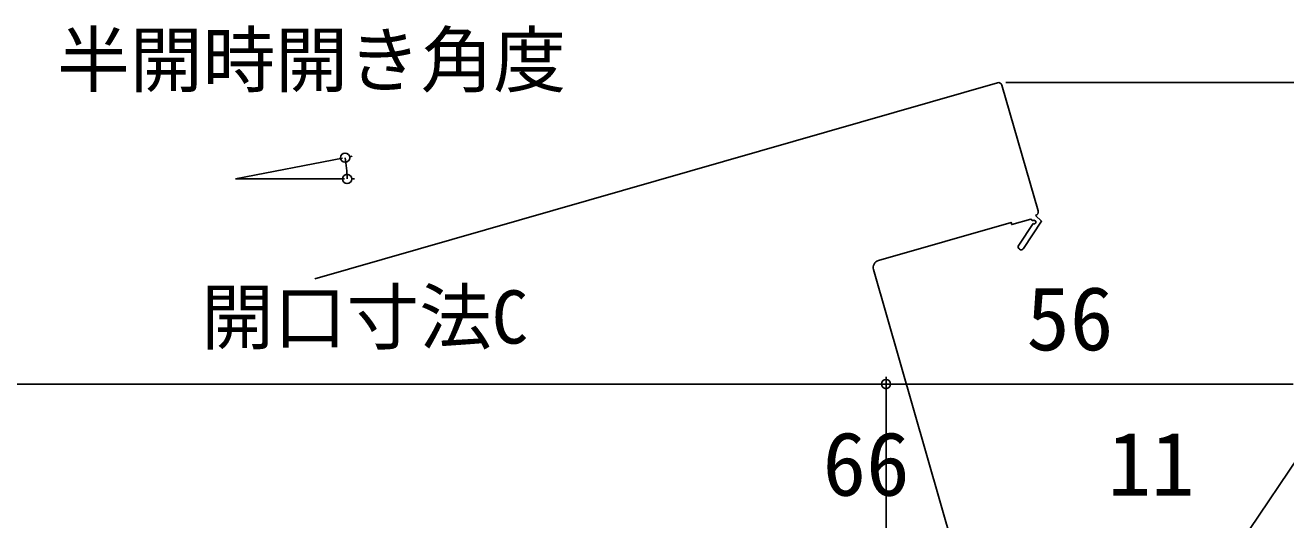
# Model space of a CAD drawing. Units: millimetres, scale not verified. Extents: x -525 to 525, y -783 to 778.
# Drawn here: x 0.6 to 174, y -413.4 to -345.3 of the extents above; entities that cross this region are included whole.
import ezdxf
from ezdxf.enums import TextEntityAlignment as Align

# ---------------------------------------------------------------- set-up
doc = ezdxf.new("R2010")
doc.units = ezdxf.units.MM
doc.header["$LTSCALE"] = 4
doc.layers.add('0-5_YKK_12', color=2, linetype='Continuous')
doc.layers.add('0-8_YKK_D', color=6, linetype='Continuous')
doc.styles.add('ＭＳ ゴシック', font='')
doc.styles.get('ＭＳ ゴシック').set_extended_font_data('MS Gothic')

msp = doc.modelspace()

# ---------------------------------------------------------------- linework, layer by layer
at = {"layer": '0-5_YKK_12'}
for p, q in [((40.418, -380.223), (134.325, -353.244)), ((134.944, -353.586), (139.914, -370.886)), ((29.517, -366.483), (44.241, -363.62)), ((29.517, -366.483), (44.517, -366.483)), ((137.253, -375.599), (139.229, -372.627)), ((117.261, -378.955), (128.445, -417.88))]:
    msp.add_line(p, q, dxfattribs=at)
for points in [[(139.187, -372.246), (138.933, -372), (136.29, -372.76), (136.208, -372.471), (117.946, -377.718)], [(139.571, -371.505), (140.403, -372.307), (137.919, -376.042)]]:
    msp.add_lwpolyline(points, dxfattribs=at)
for centre, radius, start, end in [((134.463, -353.724), 0.5, 16.0296, 106.0296), ((139.433, -371.024), 0.5, 286.0296, 16.0296), ((139.367, -372.419), 0.25, 236.38663, 136.0296), ((137.586, -375.821), 0.4, 146.38663, 326.38663), ((118.222, -378.679), 1, 106.0296, 196.0296)]:
    msp.add_arc(centre, radius, start, end, dxfattribs=at)
at = {"layer": '0-8_YKK_D'}
for p, q in [((135.463, -353.224), (244, -353.224)), ((45.223, -363.43), (45.556, -363.365)), ((45.517, -366.483), (45.856, -366.483)), ((-1, -394.7), (119, -394.7)), ((119, -547.8), (119, -393.7)), ((119, -547.8), (119, -393.7)), ((119, -394.7), (175, -394.7))]:
    msp.add_line(p, q, dxfattribs=at)
msp.add_lwpolyline([(169, -414.7), (182.51, -394.7), (201.237, -394.7)], dxfattribs=at)
for centre in [(44.574, -363.556), (44.856, -366.483), (119, -394.7), (119, -394.7)]:
    msp.add_circle(centre, 0.637, dxfattribs=at)
msp.add_arc((29.517, -366.483), 15.339, 0, 11, dxfattribs=at)

# ---------------------------------------------------------------- texts
at = {"layer": '0-8_YKK_D', "style": 'ＭＳ ゴシック'}
for s, height, p in [('半開時開き角度', 7.331, (4.975, -355.959)), ('開口寸法C', 7.331, (24.767, -391.336)), ('56', 8.798, (138.307, -392.7)), ('66', 8.798, (110.273, -412.7)), ('11', 8.798, (149.489, -412.7))]:
    msp.add_text(s, height=height, dxfattribs=at).set_placement(p, align=Align.BOTTOM_LEFT)

doc.saveas('drawing.dxf')
